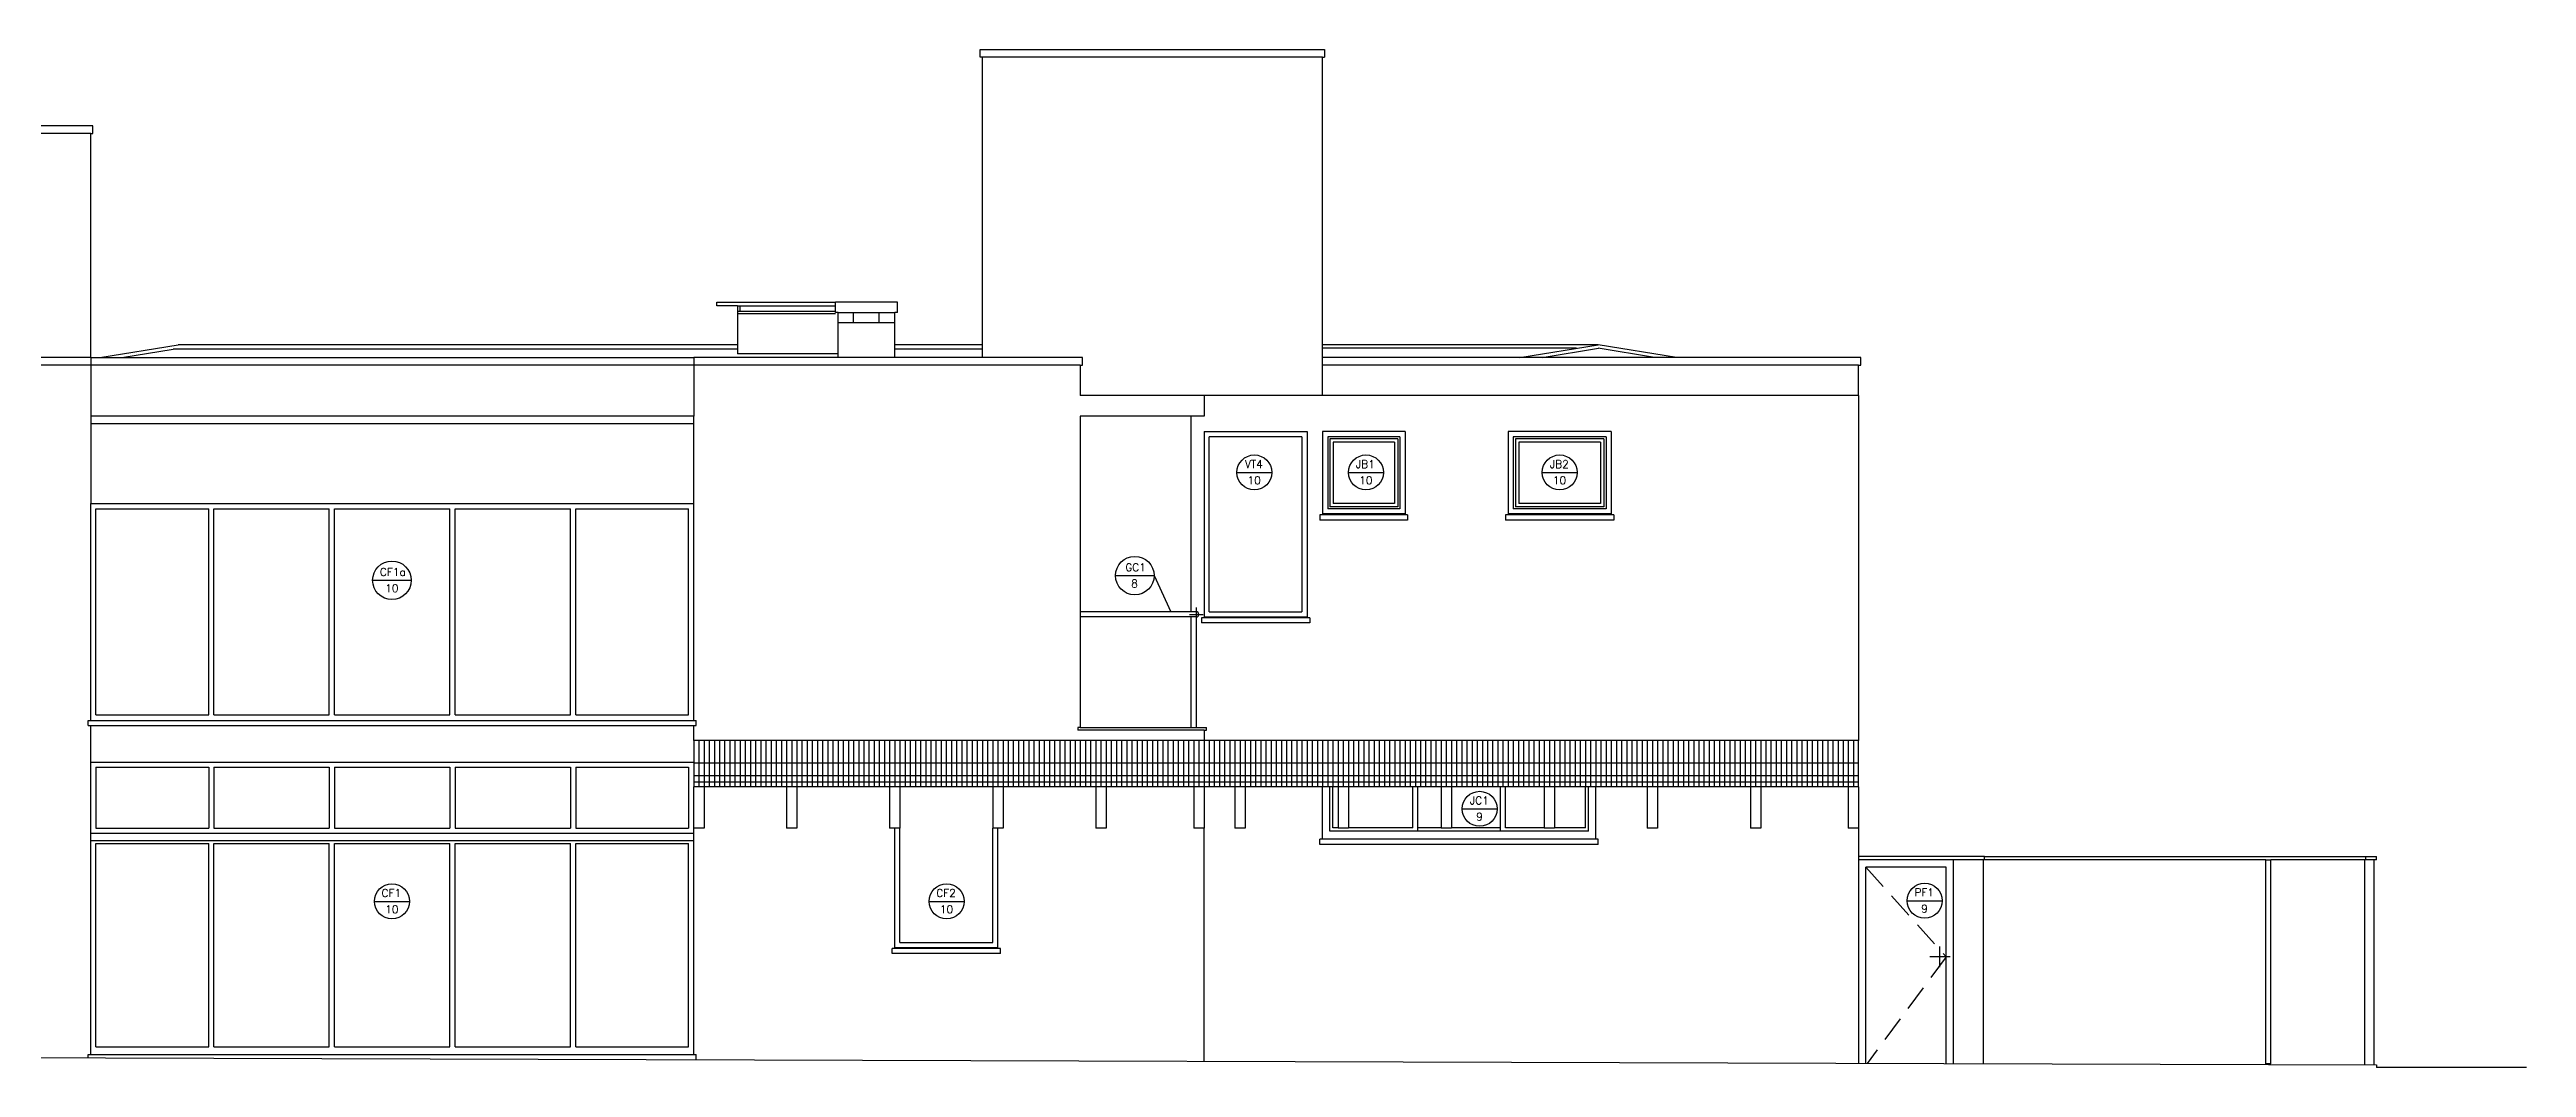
# Model space of a CAD drawing. Header units: millimetres. Extents: x 128 to 761, y 122 to 191.
# Drawn here: x 683.58 to 707.61, y 123.88 to 133.76 of the extents above; entities that cross this region are included whole.
import ezdxf

# ---------------------------------------------------------------- set-up
doc = ezdxf.new("R2010")
doc.units = ezdxf.units.MM
doc.linetypes.add('DASHDOT', pattern=[1, 0.5, -0.25, 0, -0.25])
doc.linetypes.add('HIDDEN', pattern=[0.375, 0.25, -0.125])
for name, color, linetype in [('CAIX', 2, 'Continuous'), ('CAIXN', 7, 'Continuous'), ('LPROJ', 7, 'HIDDEN'), ('LVISTA', 1, 'Continuous'), ('LVISTA01', 8, 'Continuous'), ('LVISTA02', 1, 'Continuous'), ('LVISTA025', 3, 'Continuous'), ('LVISTA03', 4, 'Continuous'), ('METAL', 5, 'Continuous'), ('NOTAS', 2, 'Continuous'), ('REVEST', 2, 'Continuous')]:
    doc.layers.add(name, color=color, linetype=linetype)
doc.styles.add('60-50', font='romans.shx', dxfattribs={"height": 0.075})

msp = doc.modelspace()

# ---------------------------------------------------------------- linework, layer by layer
at = {"layer": 'CAIX'}
for p, q in [((705.0823, 123.9102), (705.0823, 125.8902)), ((705.0823, 125.8902), (705.1323, 125.8902)), ((705.1323, 123.9102), (705.1323, 125.8902)), ((705.1323, 123.9102), (705.0823, 123.9102))]:
    msp.add_line(p, q, dxfattribs=at)
at = {"layer": 'CAIXN', "color": 8, "ltscale": 0.5}
for p, q in [((695.1013, 129.653), (695.4413, 129.653)), ((696.1828, 129.653), (696.5228, 129.653)), ((698.0627, 129.653), (698.4027, 129.653)), ((686.7174, 128.6061), (687.0914, 128.6061)), ((693.9238, 128.6517), (694.2978, 128.6517)), ((694.2978, 128.6517), (694.4594, 128.3002)), ((697.2867, 126.387), (697.6267, 126.387)), ((686.7344, 125.4885), (687.0744, 125.4885)), ((692.1151, 125.4885), (692.4551, 125.4885)), ((701.6027, 125.4943), (701.9427, 125.4943))]:
    msp.add_line(p, q, dxfattribs=at)
for centre, radius in [((695.2713, 129.653), 0.17), ((696.3528, 129.653), 0.17), ((698.2327, 129.653), 0.17), ((686.9044, 128.6061), 0.187), ((694.1108, 128.6517), 0.187), ((697.4567, 126.387), 0.17), ((701.7727, 125.4943), 0.17), ((686.9044, 125.4885), 0.17), ((692.2851, 125.4885), 0.17)]:
    msp.add_circle(centre, radius, dxfattribs=at)
at = {"layer": 'LPROJ'}
for p, q in [((701.2023, 125.8202), (701.9823, 124.9502)), ((701.9823, 124.9502), (701.2138, 123.9157))]:
    msp.add_line(p, q, dxfattribs=at)
at = {"layer": 'LVISTA'}
for p, q in [((690.2573, 131.2702), (691.2073, 131.2702)), ((690.2573, 131.2202), (691.2073, 131.2202)), ((690.2573, 131.1952), (691.2073, 131.1952)), ((690.2823, 131.2202), (690.2823, 131.2702)), ((691.2323, 131.2052), (691.7823, 131.2052)), ((691.3823, 131.1052), (691.3823, 131.2052)), ((691.6323, 131.1052), (691.6323, 131.2052)), ((691.7823, 131.1052), (691.2323, 131.1052)), ((691.2323, 130.8039), (690.2573, 130.8039)), ((695.9323, 130.4002), (694.7823, 130.4002))]:
    msp.add_line(p, q, dxfattribs=at)
at = {"layer": 'LVISTA01'}
for p, q in [((684.283, 130.7702), (684.7809, 130.8511)), ((690.2573, 130.8511), (684.7809, 130.8511)), ((692.6323, 130.8511), (691.7823, 130.8511)), ((698.3951, 130.8592), (695.9323, 130.8592)), ((698.0624, 130.7702), (698.6101, 130.8592)), ((699.1522, 130.7702), (698.6045, 130.8592)), ((694.8323, 128.3002), (694.8323, 130.0002)), ((695.7323, 130.0002), (694.8323, 130.0002)), ((695.7323, 130.0002), (695.7323, 128.3002)), ((695.9823, 130.0002), (695.9823, 129.3002)), ((696.6823, 130.0002), (695.9823, 130.0002)), ((696.6823, 130.0002), (696.6823, 129.3002)), ((697.7823, 130.0002), (697.7823, 129.3002)), ((698.6823, 130.0002), (697.7823, 130.0002)), ((698.6823, 130.0002), (698.6823, 129.3002)), ((696.0023, 129.9802), (696.0023, 129.3202)), ((696.6623, 129.9802), (696.0023, 129.9802)), ((696.035, 129.9475), (696.035, 129.3529)), ((696.6296, 129.9475), (696.035, 129.9475)), ((696.6296, 129.9475), (696.6296, 129.3529)), ((696.6623, 129.9802), (696.6623, 129.3202)), ((697.8023, 129.9802), (697.8023, 129.3202)), ((698.6623, 129.9802), (697.8023, 129.9802)), ((697.835, 129.9475), (697.835, 129.3529)), ((698.6296, 129.9475), (697.835, 129.9475)), ((698.6296, 129.9475), (698.6296, 129.3529)), ((698.6623, 129.9802), (698.6623, 129.3202)), ((684.0323, 129.3002), (685.1273, 129.3002)), ((684.0323, 127.3002), (684.0323, 129.3002)), ((685.1273, 127.3002), (685.1273, 129.3002)), ((685.1773, 129.3002), (686.2973, 129.3002)), ((685.1773, 127.3002), (685.1773, 129.3002)), ((686.2973, 127.3002), (686.2973, 129.3002)), ((686.3473, 129.3002), (687.4673, 129.3002)), ((686.3473, 127.3002), (686.3473, 129.3002)), ((687.4673, 127.3002), (687.4673, 129.3002)), ((687.5173, 129.3002), (688.6373, 129.3002)), ((687.5173, 127.3002), (687.5173, 129.3002)), ((688.6373, 127.3002), (688.6373, 129.3002)), ((688.6873, 129.3002), (689.7823, 129.3002)), ((688.6873, 127.3002), (688.6873, 129.3002)), ((689.7823, 127.3002), (689.7823, 129.3002)), ((696.6823, 129.3002), (695.9823, 129.3002)), ((696.6623, 129.3202), (696.0023, 129.3202)), ((696.6296, 129.3529), (696.035, 129.3529)), ((698.6823, 129.3002), (697.7823, 129.3002)), ((698.6623, 129.3202), (697.8023, 129.3202)), ((698.6296, 129.3529), (697.835, 129.3529)), ((694.8323, 128.3002), (695.7323, 128.3002)), ((684.0323, 127.3002), (685.1273, 127.3002)), ((685.1773, 127.3002), (686.2973, 127.3002)), ((686.3473, 127.3002), (687.4673, 127.3002)), ((687.5173, 127.3002), (688.6373, 127.3002)), ((688.6873, 127.3002), (689.7823, 127.3002)), ((684.0323, 126.7902), (685.1273, 126.7902)), ((684.0323, 126.7902), (684.0323, 126.2002)), ((685.1273, 126.7902), (685.1273, 126.2002)), ((685.1773, 126.7902), (685.1773, 126.2002)), ((685.1773, 126.7902), (686.2973, 126.7902)), ((686.2973, 126.7902), (686.2973, 126.2002)), ((686.3473, 126.7902), (686.3473, 126.2002)), ((686.3473, 126.7902), (687.4673, 126.7902)), ((687.4673, 126.7902), (687.4673, 126.2002)), ((687.5173, 126.7902), (687.5173, 126.2002)), ((687.5173, 126.7902), (688.6373, 126.7902)), ((688.6373, 126.7902), (688.6373, 126.2002)), ((688.6873, 126.7902), (688.6873, 126.2002)), ((688.6873, 126.7902), (689.7823, 126.7902)), ((689.7823, 126.7902), (689.7823, 126.2002)), ((683.9823, 126.1502), (689.8323, 126.1502)), ((684.0323, 126.2002), (685.1273, 126.2002)), ((685.1773, 126.2002), (686.2973, 126.2002)), ((686.3473, 126.2002), (687.4673, 126.2002)), ((687.5173, 126.2002), (688.6373, 126.2002)), ((688.6873, 126.2002), (689.7823, 126.2002)), ((691.8323, 125.0902), (691.8323, 126.2002)), ((692.7323, 125.0902), (692.7323, 126.2002)), ((683.9823, 126.0802), (689.8323, 126.0802)), ((684.0323, 126.0502), (685.1273, 126.0502)), ((684.0323, 124.0771), (684.0323, 126.0502)), ((685.1273, 124.0771), (685.1273, 126.0502)), ((685.1773, 124.0771), (685.1773, 126.0502)), ((685.1773, 126.0502), (686.2973, 126.0502)), ((686.2973, 124.0771), (686.2973, 126.0502)), ((686.3473, 124.0771), (686.3473, 126.0502)), ((686.3473, 126.0502), (687.4673, 126.0502)), ((687.4673, 124.0771), (687.4673, 126.0502)), ((687.5173, 124.0771), (687.5173, 126.0502)), ((687.5173, 126.0502), (688.6373, 126.0502)), ((688.6373, 124.0771), (688.6373, 126.0502)), ((688.6873, 124.0771), (688.6873, 126.0502)), ((688.6873, 126.0502), (689.7823, 126.0502)), ((689.7823, 124.0771), (689.7823, 126.0502)), ((691.8323, 125.0902), (692.7323, 125.0902)), ((684.0323, 124.0771), (685.1273, 124.0771)), ((685.1773, 124.0771), (686.2973, 124.0771)), ((686.3473, 124.0771), (687.4673, 124.0771)), ((687.5173, 124.0771), (688.6373, 124.0771)), ((688.6873, 124.0771), (689.7823, 124.0771))]:
    msp.add_line(p, q, dxfattribs=at)
at = {"layer": 'LVISTA02'}
for p, q in [((695.9323, 133.6852), (692.6323, 133.6852)), ((683.9823, 132.9452), (682.2323, 132.9452)), ((683.9823, 130.6952), (681.2323, 130.6952)), ((689.8323, 130.6952), (683.9823, 130.6952)), ((693.5823, 130.6952), (689.8323, 130.6952)), ((701.1323, 130.6952), (695.9323, 130.6952)), ((683.9823, 130.2002), (683.9823, 129.3502)), ((689.8323, 130.1252), (683.9823, 130.1252)), ((689.8323, 128.5105), (689.8323, 130.2002)), ((694.6573, 128.3002), (694.6573, 130.2002)), ((694.7823, 130.0502), (695.7823, 130.0502)), ((694.7823, 130.0502), (694.7823, 128.2502)), ((695.7823, 130.0502), (695.7823, 128.2502)), ((695.9323, 130.0502), (695.9323, 129.2502)), ((696.7323, 130.0502), (695.9323, 130.0502)), ((696.7323, 130.0502), (696.7323, 129.2502)), ((697.7323, 130.0502), (697.7323, 129.2502)), ((698.7323, 130.0502), (697.7323, 130.0502)), ((698.7323, 130.0502), (698.7323, 129.2502)), ((683.9823, 129.3502), (689.8323, 129.3502)), ((683.9823, 127.2457), (683.9823, 129.3502)), ((689.8323, 127.2457), (689.8323, 129.3502)), ((696.7573, 129.2414), (695.9073, 129.2414)), ((695.9073, 129.2414), (695.9073, 129.1914)), ((696.7573, 129.1914), (695.9073, 129.1914)), ((696.7323, 129.2502), (695.9323, 129.2502)), ((696.7573, 129.2414), (696.7573, 129.1914)), ((698.7573, 129.2414), (697.7073, 129.2414)), ((697.7073, 129.2414), (697.7073, 129.1914)), ((698.7573, 129.1914), (697.7073, 129.1914)), ((698.7323, 129.2502), (697.7323, 129.2502)), ((698.7573, 129.2414), (698.7573, 129.1914)), ((694.7073, 128.3409), (694.7073, 127.1752)), ((694.6573, 127.1752), (694.6573, 128.2502)), ((695.8073, 128.2414), (694.7573, 128.2414)), ((694.7573, 128.2414), (694.7573, 128.1914)), ((695.8073, 128.1914), (694.7573, 128.1914)), ((694.7823, 128.2502), (695.7823, 128.2502)), ((695.8073, 128.2414), (695.8073, 128.1914)), ((683.9573, 127.2457), (689.8573, 127.2457)), ((683.9573, 127.1957), (683.9573, 127.2457)), ((683.9573, 127.1957), (689.8573, 127.1957)), ((683.9823, 126.8402), (683.9823, 127.1957)), ((689.8323, 127.0502), (689.8323, 127.1957)), ((689.8573, 127.1957), (689.8573, 127.2457)), ((693.5573, 127.1752), (693.5573, 127.1502)), ((693.5823, 127.1752), (693.5573, 127.1752)), ((694.7823, 127.1502), (693.5573, 127.1502)), ((683.9823, 124.0026), (683.9823, 126.8402)), ((683.9823, 126.8402), (689.8323, 126.8402)), ((689.8323, 124.0026), (689.8323, 126.2002)), ((691.7823, 125.0402), (691.7823, 126.2002)), ((692.7823, 125.0402), (692.7823, 126.2002)), ((701.1323, 125.9252), (701.1323, 123.916)), ((702.3527, 125.8902), (702.3527, 125.9252)), ((706.0527, 125.8902), (706.0527, 125.9252)), ((705.0823, 125.8902), (701.1323, 125.8902)), ((701.2023, 123.9157), (701.2023, 125.8202)), ((701.9823, 125.8202), (701.2023, 125.8202)), ((701.9823, 123.9133), (701.9823, 125.8202)), ((702.0515, 123.9131), (702.0515, 125.8902)), ((702.3444, 123.9121), (702.3444, 125.8902)), ((706.1573, 125.8902), (705.1323, 125.8902)), ((706.0444, 123.9002), (706.0444, 125.8902)), ((692.8073, 125.0314), (691.7573, 125.0314)), ((691.7573, 124.9814), (691.7573, 125.0314)), ((692.8073, 124.9814), (691.7573, 124.9814)), ((691.7823, 125.0402), (692.7823, 125.0402)), ((692.8073, 124.9814), (692.8073, 125.0314)), ((683.9573, 124.0026), (689.8573, 124.0026)), ((683.9573, 123.9699), (683.9573, 124.0026)), ((689.8573, 123.9514), (689.8573, 124.0026))]:
    msp.add_line(p, q, dxfattribs=at)
at = {"layer": 'LVISTA02', "color": 2}
for p, q in [((690.0573, 131.3052), (691.2073, 131.3052)), ((690.0573, 131.2702), (690.0573, 131.3052)), ((690.2573, 131.2702), (690.0573, 131.2702)), ((690.2573, 131.2702), (690.2573, 130.8039)), ((684.0709, 130.7702), (684.8308, 130.8937)), ((690.2573, 130.8937), (684.8308, 130.8937)), ((692.6323, 130.8937), (691.7823, 130.8937)), ((698.6073, 130.8937), (695.9323, 130.8937)), ((701.1523, 130.7702), (695.9323, 130.7702)), ((701.1523, 130.6952), (701.1523, 130.7702)), ((701.1323, 130.4002), (701.1323, 130.6952)), ((701.1323, 130.6952), (701.1523, 130.6952)), ((694.7073, 128.3002), (693.5823, 128.3002)), ((694.7073, 128.2502), (693.5823, 128.2502))]:
    msp.add_line(p, q, dxfattribs=at)
at = {"layer": 'LVISTA02', "color": 3}
for p, q in [((697.8474, 130.7702), (698.6073, 130.8937)), ((699.3672, 130.7702), (698.6073, 130.8937)), ((702.3527, 125.9252), (706.1573, 125.9252)), ((706.1573, 125.8902), (706.1573, 125.9252)), ((706.1323, 123.9002), (706.1323, 125.8902))]:
    msp.add_line(p, q, dxfattribs=at)
at = {"layer": 'LVISTA02', "color": 8}
for p, q in [((695.9323, 126.0914), (695.9323, 126.6002)), ((696.0023, 126.1702), (696.0023, 126.6002)), ((696.0323, 126.2029), (696.0323, 126.6002)), ((696.8073, 126.2029), (696.8073, 126.6002)), ((696.8573, 126.1702), (696.8573, 126.6002)), ((697.6573, 126.1702), (697.6573, 126.6002)), ((697.7073, 126.2029), (697.7073, 126.6002)), ((698.4823, 126.2029), (698.4823, 126.6002)), ((698.5123, 126.1702), (698.5123, 126.6002)), ((698.5823, 126.0914), (698.5823, 126.6002)), ((698.5123, 126.1702), (696.0023, 126.1702)), ((696.0823, 126.2029), (696.0323, 126.2029)), ((696.8073, 126.2029), (696.1823, 126.2029)), ((697.0823, 126.2029), (696.8573, 126.2029)), ((697.6573, 126.2029), (697.1823, 126.2029)), ((698.0823, 126.2029), (697.7073, 126.2029)), ((698.4823, 126.2029), (698.1823, 126.2029)), ((698.6073, 126.0914), (695.9073, 126.0914)), ((695.9073, 126.0414), (695.9073, 126.0914)), ((698.6073, 126.0414), (695.9073, 126.0414)), ((698.6073, 126.0414), (698.6073, 126.0914))]:
    msp.add_line(p, q, dxfattribs=at)
at = {"layer": 'LVISTA02', "color": 2}
msp.add_arc((694.7073, 128.2752), 0.025, 270, 90, dxfattribs=at)
at = {"layer": 'LVISTA025', "color": 5}
for p, q in [((692.6123, 133.6852), (692.6123, 133.7602)), ((692.6123, 133.7602), (695.9523, 133.7602)), ((692.6323, 133.6852), (692.6123, 133.6852)), ((692.6323, 130.7702), (692.6323, 133.6852)), ((695.9323, 130.4002), (695.9323, 133.6852)), ((695.9323, 133.6852), (695.9523, 133.6852)), ((695.9523, 133.7602), (695.9523, 133.6852)), ((684.0023, 133.0202), (682.2123, 133.0202)), ((683.9823, 130.7702), (683.9823, 132.9452)), ((683.9823, 132.9452), (684.0023, 132.9452)), ((684.0023, 132.9452), (684.0023, 133.0202)), ((691.2073, 131.2052), (691.2073, 131.3052)), ((691.8073, 131.3052), (691.2073, 131.3052)), ((691.2323, 131.2052), (691.2073, 131.2052)), ((691.2323, 130.7702), (691.2323, 131.2052)), ((691.7823, 130.7702), (691.7823, 131.2052)), ((691.8073, 131.2052), (691.7823, 131.2052)), ((691.8073, 131.2052), (691.8073, 131.3052)), ((701.1323, 130.4002), (695.9323, 130.4002)), ((701.1323, 130.4002), (701.1323, 127.0502)), ((701.1323, 126.2002), (701.1323, 125.9252)), ((702.3527, 125.9252), (701.1323, 125.9252))]:
    msp.add_line(p, q, dxfattribs=at)
at = {"layer": 'LVISTA025', "color": 4}
for p, q in [((683.9823, 130.7702), (689.8323, 130.7702)), ((701.1323, 127.0502), (689.8323, 127.0502)), ((689.8323, 127.0502), (689.8323, 126.6002)), ((701.1323, 126.6002), (701.1323, 127.0502))]:
    msp.add_line(p, q, dxfattribs=at)
at = {"layer": 'LVISTA03', "color": 6}
for p, q in [((683.9823, 130.7702), (681.2123, 130.7702)), ((683.9823, 130.7702), (683.9823, 130.2002)), ((693.6023, 130.7702), (689.8323, 130.7702)), ((689.8323, 130.7702), (689.8323, 130.2002)), ((693.6023, 130.6952), (693.6023, 130.7702)), ((693.5823, 130.6952), (693.5823, 130.4002)), ((693.5823, 130.6952), (693.6023, 130.6952)), ((694.7823, 130.4002), (693.5823, 130.4002)), ((694.7823, 130.4002), (694.7823, 130.2002)), ((689.8323, 130.2002), (683.9823, 130.2002)), ((694.7823, 130.2002), (693.5823, 130.2002)), ((693.5823, 130.2002), (693.5823, 127.1752)), ((693.5823, 127.1752), (694.8073, 127.1752)), ((694.7823, 127.1502), (694.8073, 127.1502)), ((694.7823, 127.1502), (694.7823, 127.0502)), ((694.8073, 127.1502), (694.8073, 127.1752)), ((701.1323, 126.6002), (689.8323, 126.6002)), ((689.8323, 126.2002), (689.8323, 126.6002)), ((689.9323, 126.6002), (689.9323, 126.2002)), ((690.7323, 126.6002), (690.7323, 126.2002)), ((690.8323, 126.6002), (690.8323, 126.2002)), ((691.7323, 126.6002), (691.7323, 126.2002)), ((691.8323, 126.6002), (691.8323, 126.2002)), ((692.7323, 126.6002), (692.7323, 126.2002)), ((692.8323, 126.6002), (692.8323, 126.2002)), ((693.7323, 126.6002), (693.7323, 126.2002)), ((693.8323, 126.6002), (693.8323, 126.2002)), ((694.6823, 126.6002), (694.6823, 126.2002)), ((694.7823, 126.6002), (694.7823, 126.2002)), ((695.0823, 126.6002), (695.0823, 126.2002)), ((695.1823, 126.6002), (695.1823, 126.2002)), ((696.0823, 126.6002), (696.0823, 126.2002)), ((696.1823, 126.6002), (696.1823, 126.2002)), ((697.0823, 126.6002), (697.0823, 126.2002)), ((697.1823, 126.6002), (697.1823, 126.2002)), ((698.0823, 126.6002), (698.0823, 126.2002)), ((698.1823, 126.6002), (698.1823, 126.2002)), ((699.0823, 126.6002), (699.0823, 126.2002)), ((699.1823, 126.6002), (699.1823, 126.2002)), ((700.0823, 126.6002), (700.0823, 126.2002)), ((700.1823, 126.6002), (700.1823, 126.2002)), ((701.0323, 126.6002), (701.0323, 126.2002)), ((701.1323, 126.6002), (701.1323, 126.2002)), ((689.9323, 126.2002), (689.8323, 126.2002)), ((690.8323, 126.2002), (690.7323, 126.2002)), ((691.8323, 126.2002), (691.7323, 126.2002)), ((692.8323, 126.2002), (692.7323, 126.2002)), ((693.8323, 126.2002), (693.7323, 126.2002)), ((694.7823, 126.2002), (694.6823, 126.2002)), ((694.7823, 123.9359), (694.7823, 126.2002)), ((695.1823, 126.2002), (695.0823, 126.2002)), ((696.1823, 126.2002), (696.0823, 126.2002)), ((697.1823, 126.2002), (697.0823, 126.2002)), ((698.1823, 126.2002), (698.0823, 126.2002)), ((699.1823, 126.2002), (699.0823, 126.2002)), ((700.1823, 126.2002), (700.0823, 126.2002)), ((701.1323, 126.2002), (701.0323, 126.2002))]:
    msp.add_line(p, q, dxfattribs=at)
at = {"layer": 'METAL', "color": 8}
for p, q in [((689.8823, 127.0502), (689.8823, 126.6002)), ((689.9323, 127.0502), (689.9323, 126.6002)), ((689.9823, 127.0502), (689.9823, 126.6002)), ((690.0323, 127.0502), (690.0323, 126.6002)), ((690.0823, 127.0502), (690.0823, 126.6002)), ((690.1323, 127.0502), (690.1323, 126.6002)), ((690.1823, 127.0502), (690.1823, 126.6002)), ((690.2323, 127.0502), (690.2323, 126.6002)), ((690.2823, 127.0502), (690.2823, 126.6002)), ((690.3323, 127.0502), (690.3323, 126.6002)), ((690.3823, 127.0502), (690.3823, 126.6002)), ((690.4323, 127.0502), (690.4323, 126.6002)), ((690.4823, 127.0502), (690.4823, 126.6002)), ((690.5323, 127.0502), (690.5323, 126.6002)), ((690.5823, 127.0502), (690.5823, 126.6002)), ((690.6323, 127.0502), (690.6323, 126.6002)), ((690.6823, 127.0502), (690.6823, 126.6002)), ((690.7323, 127.0502), (690.7323, 126.6002)), ((690.7823, 127.0502), (690.7823, 126.6002)), ((690.8323, 127.0502), (690.8323, 126.6002)), ((690.8823, 127.0502), (690.8823, 126.6002)), ((690.9323, 127.0502), (690.9323, 126.6002)), ((690.9823, 127.0502), (690.9823, 126.6002)), ((691.0323, 127.0502), (691.0323, 126.6002)), ((691.0823, 127.0502), (691.0823, 126.6002)), ((691.1323, 127.0502), (691.1323, 126.6002)), ((691.1823, 127.0502), (691.1823, 126.6002)), ((691.2323, 127.0502), (691.2323, 126.6002)), ((691.2823, 127.0502), (691.2823, 126.6002)), ((691.3323, 127.0502), (691.3323, 126.6002)), ((691.3823, 127.0502), (691.3823, 126.6002)), ((691.4323, 127.0502), (691.4323, 126.6002)), ((691.4823, 127.0502), (691.4823, 126.6002)), ((691.5323, 127.0502), (691.5323, 126.6002)), ((691.5823, 127.0502), (691.5823, 126.6002)), ((691.6323, 127.0502), (691.6323, 126.6002)), ((691.6823, 127.0502), (691.6823, 126.6002)), ((691.7323, 127.0502), (691.7323, 126.6002)), ((691.7823, 127.0502), (691.7823, 126.6002)), ((691.8323, 127.0502), (691.8323, 126.6002)), ((691.8823, 127.0502), (691.8823, 126.6002)), ((691.9323, 127.0502), (691.9323, 126.6002)), ((691.9823, 127.0502), (691.9823, 126.6002)), ((692.0323, 127.0502), (692.0323, 126.6002)), ((692.0823, 127.0502), (692.0823, 126.6002)), ((692.1323, 127.0502), (692.1323, 126.6002)), ((692.1823, 127.0502), (692.1823, 126.6002)), ((692.2323, 127.0502), (692.2323, 126.6002)), ((692.2823, 127.0502), (692.2823, 126.6002)), ((692.3323, 127.0502), (692.3323, 126.6002)), ((692.3823, 127.0502), (692.3823, 126.6002)), ((692.4323, 127.0502), (692.4323, 126.6002)), ((692.4823, 127.0502), (692.4823, 126.6002)), ((692.5323, 127.0502), (692.5323, 126.6002)), ((692.5823, 127.0502), (692.5823, 126.6002)), ((692.6323, 127.0502), (692.6323, 126.6002)), ((692.6823, 127.0502), (692.6823, 126.6002)), ((692.7323, 127.0502), (692.7323, 126.6002)), ((692.7823, 127.0502), (692.7823, 126.6002)), ((692.8323, 127.0502), (692.8323, 126.6002)), ((692.8823, 127.0502), (692.8823, 126.6002)), ((692.9323, 127.0502), (692.9323, 126.6002)), ((692.9823, 127.0502), (692.9823, 126.6002)), ((693.0323, 127.0502), (693.0323, 126.6002)), ((693.0823, 127.0502), (693.0823, 126.6002)), ((693.1323, 127.0502), (693.1323, 126.6002)), ((693.1823, 127.0502), (693.1823, 126.6002)), ((693.2323, 127.0502), (693.2323, 126.6002)), ((693.2823, 127.0502), (693.2823, 126.6002)), ((693.3323, 127.0502), (693.3323, 126.6002)), ((693.3823, 127.0502), (693.3823, 126.6002)), ((693.4323, 127.0502), (693.4323, 126.6002)), ((693.4823, 127.0502), (693.4823, 126.6002)), ((693.5323, 127.0502), (693.5323, 126.6002)), ((693.5823, 127.0502), (693.5823, 126.6002)), ((693.6323, 127.0502), (693.6323, 126.6002)), ((693.6823, 127.0502), (693.6823, 126.6002)), ((693.7323, 127.0502), (693.7323, 126.6002)), ((693.7823, 127.0502), (693.7823, 126.6002)), ((693.8323, 127.0502), (693.8323, 126.6002)), ((693.8823, 127.0502), (693.8823, 126.6002)), ((693.9323, 127.0502), (693.9323, 126.6002)), ((693.9823, 127.0502), (693.9823, 126.6002)), ((694.0323, 127.0502), (694.0323, 126.6002)), ((694.0823, 127.0502), (694.0823, 126.6002)), ((694.1323, 127.0502), (694.1323, 126.6002)), ((694.1823, 127.0502), (694.1823, 126.6002)), ((694.2323, 127.0502), (694.2323, 126.6002)), ((694.2823, 127.0502), (694.2823, 126.6002)), ((694.3323, 127.0502), (694.3323, 126.6002)), ((694.3823, 127.0502), (694.3823, 126.6002)), ((694.4323, 127.0502), (694.4323, 126.6002)), ((694.4823, 127.0502), (694.4823, 126.6002)), ((694.5323, 127.0502), (694.5323, 126.6002)), ((694.5823, 127.0502), (694.5823, 126.6002)), ((694.6323, 127.0502), (694.6323, 126.6002)), ((694.6823, 127.0502), (694.6823, 126.6002)), ((694.7323, 127.0502), (694.7323, 126.6002)), ((694.7823, 127.0502), (694.7823, 126.6002)), ((694.8323, 127.0502), (694.8323, 126.6002)), ((694.8823, 127.0502), (694.8823, 126.6002)), ((694.9323, 127.0502), (694.9323, 126.6002)), ((694.9823, 127.0502), (694.9823, 126.6002)), ((695.0323, 127.0502), (695.0323, 126.6002)), ((695.0823, 127.0502), (695.0823, 126.6002)), ((695.1323, 127.0502), (695.1323, 126.6002)), ((695.1823, 127.0502), (695.1823, 126.6002)), ((695.2323, 127.0502), (695.2323, 126.6002)), ((695.2823, 127.0502), (695.2823, 126.6002)), ((695.3323, 127.0502), (695.3323, 126.6002)), ((695.3823, 127.0502), (695.3823, 126.6002)), ((695.4323, 127.0502), (695.4323, 126.6002)), ((695.4823, 127.0502), (695.4823, 126.6002)), ((695.5323, 127.0502), (695.5323, 126.6002)), ((695.5823, 127.0502), (695.5823, 126.6002)), ((695.6323, 127.0502), (695.6323, 126.6002)), ((695.6823, 127.0502), (695.6823, 126.6002)), ((695.7323, 127.0502), (695.7323, 126.6002)), ((695.7823, 127.0502), (695.7823, 126.6002)), ((695.8323, 127.0502), (695.8323, 126.6002)), ((695.8823, 127.0502), (695.8823, 126.6002)), ((695.9323, 127.0502), (695.9323, 126.6002)), ((695.9823, 127.0502), (695.9823, 126.6002)), ((696.0323, 127.0502), (696.0323, 126.6002)), ((696.0823, 127.0502), (696.0823, 126.6002)), ((696.1323, 127.0502), (696.1323, 126.6002)), ((696.1823, 127.0502), (696.1823, 126.6002)), ((696.2323, 127.0502), (696.2323, 126.6002)), ((696.2823, 127.0502), (696.2823, 126.6002)), ((696.3323, 127.0502), (696.3323, 126.6002)), ((696.3823, 127.0502), (696.3823, 126.6002)), ((696.4323, 127.0502), (696.4323, 126.6002)), ((696.4823, 127.0502), (696.4823, 126.6002)), ((696.5323, 127.0502), (696.5323, 126.6002)), ((696.5823, 127.0502), (696.5823, 126.6002)), ((696.6323, 127.0502), (696.6323, 126.6002)), ((696.6823, 127.0502), (696.6823, 126.6002)), ((696.7323, 127.0502), (696.7323, 126.6002)), ((696.7823, 127.0502), (696.7823, 126.6002)), ((696.8323, 127.0502), (696.8323, 126.6002)), ((696.8823, 127.0502), (696.8823, 126.6002)), ((696.9323, 127.0502), (696.9323, 126.6002)), ((696.9823, 127.0502), (696.9823, 126.6002)), ((697.0323, 127.0502), (697.0323, 126.6002)), ((697.0823, 127.0502), (697.0823, 126.6002)), ((697.1323, 127.0502), (697.1323, 126.6002)), ((697.1823, 127.0502), (697.1823, 126.6002)), ((697.2323, 127.0502), (697.2323, 126.6002)), ((697.2823, 127.0502), (697.2823, 126.6002)), ((697.3323, 127.0502), (697.3323, 126.6002)), ((697.3823, 127.0502), (697.3823, 126.6002)), ((697.4323, 127.0502), (697.4323, 126.6002)), ((697.4823, 127.0502), (697.4823, 126.6002)), ((697.5323, 127.0502), (697.5323, 126.6002)), ((697.5823, 127.0502), (697.5823, 126.6002)), ((697.6323, 127.0502), (697.6323, 126.6002)), ((697.6823, 127.0502), (697.6823, 126.6002)), ((697.7323, 127.0502), (697.7323, 126.6002)), ((697.7823, 127.0502), (697.7823, 126.6002)), ((697.8323, 127.0502), (697.8323, 126.6002)), ((697.8823, 127.0502), (697.8823, 126.6002)), ((697.9323, 127.0502), (697.9323, 126.6002)), ((697.9823, 127.0502), (697.9823, 126.6002)), ((698.0323, 127.0502), (698.0323, 126.6002)), ((698.0823, 127.0502), (698.0823, 126.6002)), ((698.1323, 127.0502), (698.1323, 126.6002)), ((698.1823, 127.0502), (698.1823, 126.6002)), ((698.2323, 127.0502), (698.2323, 126.6002)), ((698.2823, 127.0502), (698.2823, 126.6002)), ((698.3323, 127.0502), (698.3323, 126.6002)), ((698.3823, 127.0502), (698.3823, 126.6002)), ((698.4323, 127.0502), (698.4323, 126.6002)), ((698.4823, 127.0502), (698.4823, 126.6002)), ((698.5323, 127.0502), (698.5323, 126.6002)), ((698.5823, 127.0502), (698.5823, 126.6002)), ((698.6323, 127.0502), (698.6323, 126.6002)), ((698.6823, 127.0502), (698.6823, 126.6002)), ((698.7323, 127.0502), (698.7323, 126.6002)), ((698.7823, 127.0502), (698.7823, 126.6002)), ((698.8323, 127.0502), (698.8323, 126.6002)), ((698.8823, 127.0502), (698.8823, 126.6002)), ((698.9323, 127.0502), (698.9323, 126.6002)), ((698.9823, 127.0502), (698.9823, 126.6002)), ((699.0323, 127.0502), (699.0323, 126.6002)), ((699.0823, 127.0502), (699.0823, 126.6002)), ((699.1323, 127.0502), (699.1323, 126.6002)), ((699.1823, 127.0502), (699.1823, 126.6002)), ((699.2323, 127.0502), (699.2323, 126.6002)), ((699.2823, 127.0502), (699.2823, 126.6002)), ((699.3323, 127.0502), (699.3323, 126.6002)), ((699.3823, 127.0502), (699.3823, 126.6002)), ((699.4323, 127.0502), (699.4323, 126.6002)), ((699.4823, 127.0502), (699.4823, 126.6002)), ((699.5323, 127.0502), (699.5323, 126.6002)), ((699.5823, 127.0502), (699.5823, 126.6002)), ((699.6323, 127.0502), (699.6323, 126.6002)), ((699.6823, 127.0502), (699.6823, 126.6002)), ((699.7323, 127.0502), (699.7323, 126.6002)), ((699.7823, 127.0502), (699.7823, 126.6002)), ((699.8323, 127.0502), (699.8323, 126.6002)), ((699.8823, 127.0502), (699.8823, 126.6002)), ((699.9323, 127.0502), (699.9323, 126.6002)), ((699.9823, 127.0502), (699.9823, 126.6002)), ((700.0323, 127.0502), (700.0323, 126.6002)), ((700.0823, 127.0502), (700.0823, 126.6002)), ((700.1323, 127.0502), (700.1323, 126.6002)), ((700.1823, 127.0502), (700.1823, 126.6002)), ((700.2323, 127.0502), (700.2323, 126.6002)), ((700.2823, 127.0502), (700.2823, 126.6002)), ((700.3323, 127.0502), (700.3323, 126.6002)), ((700.3823, 127.0502), (700.3823, 126.6002)), ((700.4323, 127.0502), (700.4323, 126.6002)), ((700.4823, 127.0502), (700.4823, 126.6002)), ((700.5323, 127.0502), (700.5323, 126.6002)), ((700.5823, 127.0502), (700.5823, 126.6002)), ((700.6323, 127.0502), (700.6323, 126.6002)), ((700.6823, 127.0502), (700.6823, 126.6002)), ((700.7323, 127.0502), (700.7323, 126.6002)), ((700.7823, 127.0502), (700.7823, 126.6002)), ((700.8323, 127.0502), (700.8323, 126.6002)), ((700.8823, 127.0502), (700.8823, 126.6002)), ((700.9323, 127.0502), (700.9323, 126.6002)), ((700.9823, 127.0502), (700.9823, 126.6002)), ((701.0323, 127.0502), (701.0323, 126.6002)), ((701.0823, 127.0502), (701.0823, 126.6002)), ((689.8323, 126.8337), (701.1323, 126.8337)), ((689.8323, 126.7101), (701.1323, 126.7101)), ((689.8323, 126.6482), (701.1323, 126.6482))]:
    msp.add_line(p, q, dxfattribs=at)
at = {"layer": 'NOTAS', "color": 8, "linetype": 'DASHDOT'}
msp.add_line((694.6416, 128.2752), (694.773, 128.2752), dxfattribs=at)
at = {"layer": 'NOTAS'}
for p, q in [((702.0215, 124.9502), (701.8215, 124.9502)), ((701.9215, 124.8502), (701.9215, 125.0502))]:
    msp.add_line(p, q, dxfattribs=at)
at = {"layer": 'REVEST'}
for p, q in [((674.3329, 124.0002), (706.1573, 123.9002)), ((706.1573, 123.9002), (706.1573, 123.8752)), ((707.6107, 123.8752), (706.1573, 123.8752))]:
    msp.add_line(p, q, dxfattribs=at)

# ---------------------------------------------------------------- texts
at = {"layer": 'CAIXN', "color": 2, "ltscale": 0.5, "char_height": 0.075, "attachment_point": 5, "style": '60-50'}
for s, insert in [('VT4', (695.2667, 129.7339)), ('JB1', (696.3482, 129.7339)), ('JB2', (698.2281, 129.7339)), ('10', (695.2695, 129.5762)), ('10', (696.351, 129.5762)), ('10', (698.2309, 129.5762)), ('CF1a', (686.9124, 128.687)), ('10', (686.9026, 128.5293)), ('GC1', (694.1188, 128.7325)), ('8', (694.109, 128.5748)), ('JC1', (697.4521, 126.4679)), ('9', (697.4549, 126.3102)), ('CF1', (686.8998, 125.5693)), ('10', (686.9026, 125.4116)), ('CF2', (692.2805, 125.5693)), ('10', (692.2833, 125.4116)), ('PF1', (701.7681, 125.5752)), ('9', (701.7709, 125.4175))]:
    msp.add_mtext(s, dxfattribs=dict(at, insert=insert))

doc.saveas('drawing.dxf')
